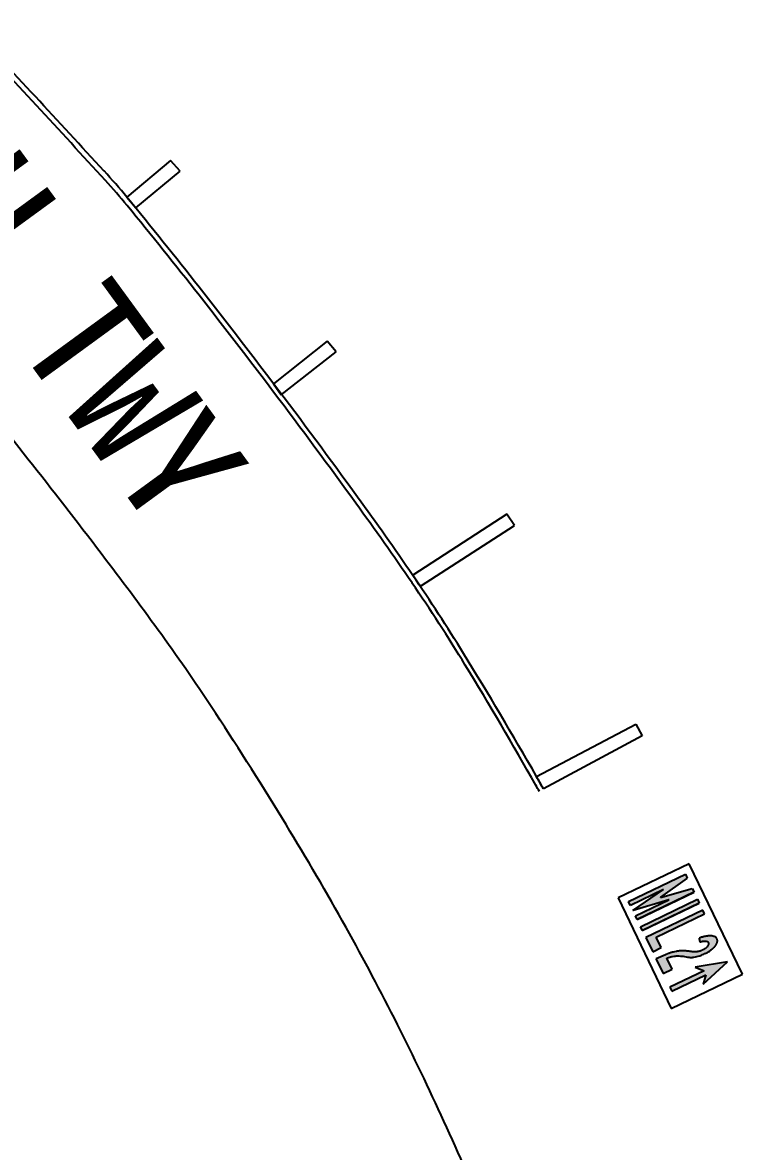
# Model space of a CAD drawing. Header units: millimetres. Extents: x 1358 to 1865, y 706 to 1003.
# Drawn here: x 1780.82 to 1791.95, y 908.12 to 925.59 of the extents above; entities that cross this region are included whole.
import ezdxf
from ezdxf.enums import TextEntityAlignment as Align

# ---------------------------------------------------------------- set-up
doc = ezdxf.new("R2010")
doc.units = ezdxf.units.MM
doc.layers.add('建築', color=7, linetype='Continuous')
doc.styles.add('細明體', font='')
doc.styles.get('細明體').set_extended_font_data('細明體')

msp = doc.modelspace()

# ---------------------------------------------------------------- hatches: boundary and pattern name
at = {"layer": '建築', "ltscale": 1000}
h = msp.add_hatch(color=256, dxfattribs=at)
h.paths.add_polyline_path([(1790.403, 911.537), (1790.376, 911.594), (1791.256, 912.018), (1791.283, 911.961)])
h.paths.add_polyline_path([(1791.202, 912.128), (1791.2, 912.127), (1790.324, 911.705), (1790.322, 911.706), (1790.295, 911.761), (1790.297, 911.762), (1790.814, 912.011), (1790.816, 912.012), (1790.816, 912.012), (1790.813, 912.012), (1790.258, 911.843), (1790.256, 911.843), (1790.256, 911.843), (1790.257, 911.844), (1790.731, 912.172), (1790.731, 912.172), (1790.729, 912.171), (1790.218, 911.925), (1790.216, 911.926), (1790.189, 911.982), (1790.19, 911.983), (1791.067, 912.406), (1791.069, 912.405), (1791.096, 912.348), (1791.095, 912.347), (1791.093, 912.346), (1790.683, 912.049), (1790.682, 912.048), (1790.682, 912.047), (1790.685, 912.048), (1791.174, 912.185), (1791.175, 912.185), (1791.202, 912.129)])
h.paths.add_polyline_path([(1791.336, 911.851), (1790.456, 911.427), (1790.562, 911.207), (1790.694, 911.271), (1790.616, 911.434), (1791.363, 911.794)])
h.paths.add_polyline_path([(1791.279, 911.416), (1791.28, 911.408), (1791.282, 911.4), (1791.284, 911.391), (1791.285, 911.386), (1791.285, 911.383), (1791.286, 911.38), (1791.287, 911.375), (1791.288, 911.372), (1791.288, 911.371), (1791.289, 911.365), (1791.29, 911.361), (1791.29, 911.36), (1791.29, 911.358), (1791.292, 911.358), (1791.301, 911.361), (1791.31, 911.363), (1791.317, 911.365), (1791.324, 911.367), (1791.332, 911.369), (1791.34, 911.37), (1791.358, 911.372), (1791.365, 911.373), (1791.372, 911.373), (1791.377, 911.373), (1791.382, 911.373), (1791.388, 911.372), (1791.409, 911.365), (1791.413, 911.362), (1791.417, 911.358), (1791.421, 911.35), (1791.424, 911.342), (1791.425, 911.336), (1791.425, 911.333), (1791.424, 911.327), (1791.423, 911.319), (1791.421, 911.314), (1791.419, 911.309), (1791.416, 911.303), (1791.414, 911.299), (1791.412, 911.296), (1791.408, 911.291), (1791.403, 911.283), (1791.4, 911.28), (1791.393, 911.272), (1791.389, 911.267), (1791.385, 911.263), (1791.379, 911.258), (1791.373, 911.254), (1791.366, 911.25), (1791.359, 911.246), (1791.355, 911.243), (1791.347, 911.239), (1791.34, 911.236), (1791.335, 911.233), (1791.329, 911.231), (1791.322, 911.227), (1791.317, 911.225), (1791.311, 911.223), (1791.307, 911.221), (1791.298, 911.218), (1791.292, 911.216), (1791.285, 911.214), (1791.281, 911.213), (1791.278, 911.212), (1791.268, 911.21), (1791.26, 911.209), (1791.249, 911.207), (1791.231, 911.204), (1791.224, 911.204), (1791.209, 911.203), (1791.195, 911.204), (1791.184, 911.205), (1791.171, 911.207), (1791.157, 911.209), (1791.15, 911.21), (1791.135, 911.212), (1791.12, 911.214), (1791.107, 911.216), (1791.088, 911.218), (1791.077, 911.219), (1791.071, 911.22), (1791.066, 911.22), (1791.061, 911.221), (1791.051, 911.221), (1791.047, 911.221), (1791.042, 911.221), (1791.038, 911.221), (1791.033, 911.221), (1791.025, 911.221), (1791.017, 911.221), (1791.01, 911.221), (1790.999, 911.221), (1790.985, 911.22), (1790.975, 911.219), (1790.96, 911.217), (1790.942, 911.214), (1790.939, 911.214), (1790.928, 911.212), (1790.923, 911.211), (1790.9, 911.206), (1790.88, 911.201), (1790.866, 911.198), (1790.857, 911.195), (1790.85, 911.193), (1790.839, 911.19), (1790.831, 911.187), (1790.826, 911.186), (1790.82, 911.183), (1790.814, 911.181), (1790.812, 911.181), (1790.803, 911.178), (1790.797, 911.175), (1790.791, 911.173), (1790.785, 911.171), (1790.779, 911.169), (1790.774, 911.166), (1790.764, 911.163), (1790.76, 911.161), (1790.758, 911.16), (1790.617, 911.096), (1790.616, 911.094), (1790.617, 911.093), (1790.725, 910.869), (1790.726, 910.868), (1790.865, 910.935), (1790.865, 910.937), (1790.782, 911.107), (1790.782, 911.109), (1790.784, 911.109), (1790.786, 911.11), (1790.788, 911.111), (1790.801, 911.115), (1790.809, 911.118), (1790.827, 911.123), (1790.838, 911.127), (1790.848, 911.129), (1790.855, 911.131), (1790.87, 911.134), (1790.892, 911.138), (1790.901, 911.139), (1790.91, 911.14), (1790.923, 911.142), (1790.952, 911.143), (1790.964, 911.143), (1790.994, 911.141), (1791.033, 911.137), (1791.1, 911.125), (1791.126, 911.121), (1791.142, 911.12), (1791.171, 911.12), (1791.181, 911.121), (1791.199, 911.123), (1791.222, 911.128), (1791.245, 911.133), (1791.268, 911.139), (1791.29, 911.146), (1791.317, 911.156), (1791.333, 911.162), (1791.355, 911.171), (1791.37, 911.178), (1791.383, 911.184), (1791.408, 911.197), (1791.425, 911.207), (1791.45, 911.223), (1791.458, 911.229), (1791.469, 911.237), (1791.484, 911.249), (1791.494, 911.258), (1791.499, 911.262), (1791.51, 911.273), (1791.513, 911.276), (1791.514, 911.277), (1791.515, 911.278), (1791.52, 911.284), (1791.521, 911.285), (1791.524, 911.288), (1791.526, 911.291), (1791.528, 911.294), (1791.532, 911.299), (1791.533, 911.3), (1791.536, 911.304), (1791.54, 911.31), (1791.542, 911.314), (1791.545, 911.318), (1791.546, 911.321), (1791.548, 911.324), (1791.55, 911.328), (1791.553, 911.334), (1791.555, 911.338), (1791.556, 911.341), (1791.557, 911.345), (1791.559, 911.35), (1791.56, 911.355), (1791.561, 911.359), (1791.562, 911.363), (1791.562, 911.365), (1791.563, 911.371), (1791.563, 911.374), (1791.563, 911.377), (1791.563, 911.38), (1791.562, 911.385), (1791.562, 911.388), (1791.561, 911.392), (1791.56, 911.395), (1791.559, 911.399), (1791.558, 911.402), (1791.558, 911.404), (1791.556, 911.407), (1791.554, 911.411), (1791.55, 911.416), (1791.547, 911.42), (1791.542, 911.425), (1791.536, 911.43), (1791.527, 911.436), (1791.512, 911.442), (1791.509, 911.444), (1791.492, 911.448), (1791.477, 911.451), (1791.465, 911.452), (1791.46, 911.452), (1791.456, 911.452), (1791.451, 911.452), (1791.443, 911.452), (1791.439, 911.452), (1791.432, 911.452), (1791.428, 911.452), (1791.425, 911.451), (1791.418, 911.451), (1791.412, 911.45), (1791.406, 911.449), (1791.4, 911.449), (1791.394, 911.448), (1791.388, 911.447), (1791.383, 911.446), (1791.38, 911.445), (1791.375, 911.444), (1791.364, 911.442), (1791.357, 911.441), (1791.349, 911.439), (1791.345, 911.438), (1791.333, 911.434), (1791.329, 911.433), (1791.32, 911.43), (1791.317, 911.43), (1791.309, 911.427), (1791.305, 911.426), (1791.296, 911.423), (1791.292, 911.421), (1791.284, 911.418), (1791.28, 911.417)])
h.paths.add_polyline_path([(1790.842, 910.626), (1790.857, 910.596), (1791.385, 910.85), (1791.345, 910.706), (1791.721, 911.05), (1791.218, 910.97), (1791.356, 910.912), (1790.827, 910.657)])

# ---------------------------------------------------------------- linework, layer by layer
for p, q in [((1783.105, 923.451, -0.309), (1782.431, 922.883, -0.309)), ((1783.257, 923.286, -0.309), (1783.105, 923.451, -0.309)), ((1782.57, 922.719, -0.309), (1783.257, 923.286, -0.309)), ((1782.431, 922.883, -0.309), (1782.57, 922.719, -0.309)), ((1785.529, 920.656, -0.309), (1784.698, 919.997, -0.309)), ((1785.669, 920.492, -0.309), (1785.529, 920.656, -0.309)), ((1784.819, 919.824, -0.309), (1785.669, 920.492, -0.309)), ((1784.698, 919.997, -0.309), (1784.819, 919.824, -0.309)), ((1788.309, 917.98, -0.309), (1786.852, 917.032, -0.309)), ((1788.424, 917.802, -0.309), (1788.309, 917.98, -0.309)), ((1786.97, 916.862, -0.309), (1788.424, 917.802, -0.309)), ((1786.852, 917.032, -0.309), (1786.97, 916.862, -0.309)), ((1788.765, 913.92, -0.309), (1790.302, 914.727, -0.309)), ((1790.302, 914.727, -0.309), (1790.4, 914.546, -0.309)), ((1790.4, 914.546, -0.309), (1788.874, 913.729, -0.309)), ((1788.874, 913.729, -0.309), (1788.765, 913.92, -0.309)), ((1791.125, 912.569, -0.309), (1790.026, 912.039, -0.309)), ((1791.95, 910.859, -0.309), (1791.125, 912.569, -0.309)), ((1790.19, 911.983, -0.309), (1791.067, 912.406, -0.309)), ((1791.067, 912.406, -0.309), (1791.069, 912.405, -0.309)), ((1791.069, 912.405, -0.309), (1791.096, 912.348, -0.309)), ((1791.093, 912.346, -0.309), (1790.683, 912.049, -0.309)), ((1791.095, 912.347, -0.309), (1791.093, 912.346, -0.309)), ((1791.096, 912.348, -0.309), (1791.095, 912.347, -0.309)), ((1791.095, 912.347, -0.309), (1791.095, 912.347, -0.309)), ((1791.095, 912.347, -0.309), (1791.095, 912.347, -0.309)), ((1790.026, 912.039, -0.309), (1790.85, 910.329, -0.309)), ((1790.729, 912.171, -0.309), (1790.218, 911.925, -0.309)), ((1790.257, 911.844, -0.309), (1790.731, 912.172, -0.309)), ((1790.322, 911.704, -0.309), (1791.202, 912.128, -0.309)), ((1791.2, 912.127, -0.309), (1790.324, 911.705, -0.309)), ((1790.683, 912.049, -0.309), (1790.682, 912.048, -0.309)), ((1790.682, 912.048, -0.309), (1790.682, 912.047, -0.309)), ((1790.682, 912.047, -0.309), (1790.685, 912.048, -0.309)), ((1790.685, 912.048, -0.309), (1791.174, 912.185, -0.309)), ((1790.731, 912.172, -0.309), (1790.729, 912.171, -0.309)), ((1790.731, 912.172, -0.309), (1790.731, 912.172, -0.309)), ((1791.174, 912.185, -0.309), (1791.175, 912.185, -0.309)), ((1791.175, 912.185, -0.309), (1791.202, 912.129, -0.309)), ((1791.202, 912.128, -0.309), (1791.2, 912.127, -0.309)), ((1791.202, 912.129, -0.309), (1791.202, 912.128, -0.309)), ((1791.202, 912.128, -0.309), (1791.202, 912.128, -0.309)), ((1790.189, 911.982, -0.309), (1790.19, 911.983, -0.309)), ((1790.216, 911.926, -0.309), (1790.189, 911.982, -0.309)), ((1790.218, 911.925, -0.309), (1790.216, 911.926, -0.309)), ((1790.813, 912.012, -0.309), (1790.258, 911.843, -0.309)), ((1790.297, 911.762, -0.309), (1790.814, 912.011, -0.309)), ((1790.376, 911.594, -0.309), (1791.256, 912.018, -0.309)), ((1790.376, 911.594, -0.309), (1791.256, 912.018, -0.309)), ((1790.402, 911.537, -0.309), (1791.282, 911.961, -0.309)), ((1791.283, 911.961, -0.309), (1790.403, 911.537, -0.309)), ((1790.816, 912.012, -0.309), (1790.813, 912.012, -0.309)), ((1790.814, 912.011, -0.309), (1790.816, 912.012, -0.309)), ((1790.816, 912.012, -0.309), (1790.816, 912.012, -0.309)), ((1791.256, 912.018, -0.309), (1791.283, 911.961, -0.309)), ((1790.256, 911.843, -0.309), (1790.257, 911.844, -0.309)), ((1790.258, 911.843, -0.309), (1790.256, 911.843, -0.309)), ((1790.256, 911.843, -0.309), (1790.256, 911.843, -0.309)), ((1790.295, 911.761, -0.309), (1790.297, 911.762, -0.309)), ((1790.322, 911.706, -0.309), (1790.295, 911.761, -0.309)), ((1790.324, 911.705, -0.309), (1790.322, 911.706, -0.309)), ((1791.336, 911.851, -0.309), (1790.456, 911.427, -0.309)), ((1790.616, 911.434, -0.309), (1791.363, 911.794, -0.309)), ((1791.363, 911.794, -0.309), (1791.336, 911.851, -0.309)), ((1790.403, 911.537, -0.309), (1790.376, 911.594, -0.309)), ((1790.456, 911.427, -0.309), (1790.562, 911.207, -0.309)), ((1790.694, 911.271, -0.309), (1790.616, 911.434, -0.309)), ((1791.28, 911.417, -0.309), (1791.279, 911.416, -0.309)), ((1791.279, 911.416, -0.309), (1791.28, 911.408, -0.309)), ((1791.279, 911.416, -0.309), (1791.279, 911.416, -0.309)), ((1791.284, 911.418, -0.309), (1791.28, 911.417, -0.309)), ((1791.28, 911.408, -0.309), (1791.282, 911.4, -0.309)), ((1791.282, 911.4, -0.309), (1791.284, 911.391, -0.309)), ((1791.292, 911.421, -0.309), (1791.284, 911.418, -0.309)), ((1791.284, 911.391, -0.309), (1791.285, 911.386, -0.309)), ((1791.285, 911.386, -0.309), (1791.285, 911.383, -0.309)), ((1791.285, 911.383, -0.309), (1791.286, 911.38, -0.309)), ((1791.286, 911.38, -0.309), (1791.287, 911.375, -0.309)), ((1791.287, 911.375, -0.309), (1791.288, 911.372, -0.309)), ((1791.288, 911.372, -0.309), (1791.288, 911.371, -0.309)), ((1791.288, 911.371, -0.309), (1791.289, 911.365, -0.309)), ((1791.289, 911.365, -0.309), (1791.29, 911.361, -0.309)), ((1791.29, 911.361, -0.309), (1791.29, 911.36, -0.309)), ((1791.29, 911.36, -0.309), (1791.29, 911.358, -0.309)), ((1791.29, 911.358, -0.309), (1791.292, 911.358, -0.309)), ((1791.296, 911.423, -0.309), (1791.292, 911.421, -0.309)), ((1791.292, 911.358, -0.309), (1791.301, 911.361, -0.309)), ((1791.305, 911.426, -0.309), (1791.296, 911.423, -0.309)), ((1791.301, 911.361, -0.309), (1791.31, 911.363, -0.309)), ((1791.309, 911.427, -0.309), (1791.305, 911.426, -0.309)), ((1791.317, 911.43, -0.309), (1791.309, 911.427, -0.309)), ((1791.31, 911.363, -0.309), (1791.317, 911.365, -0.309)), ((1791.32, 911.43, -0.309), (1791.317, 911.43, -0.309)), ((1791.317, 911.365, -0.309), (1791.324, 911.367, -0.309)), ((1791.329, 911.433, -0.309), (1791.32, 911.43, -0.309)), ((1791.324, 911.367, -0.309), (1791.332, 911.369, -0.309)), ((1791.333, 911.434, -0.309), (1791.329, 911.433, -0.309)), ((1791.332, 911.369, -0.309), (1791.34, 911.37, -0.309)), ((1791.345, 911.438, -0.309), (1791.333, 911.434, -0.309)), ((1791.34, 911.37, -0.309), (1791.358, 911.372, -0.309)), ((1791.349, 911.439, -0.309), (1791.345, 911.438, -0.309)), ((1791.357, 911.441, -0.309), (1791.349, 911.439, -0.309)), ((1791.364, 911.442, -0.309), (1791.357, 911.441, -0.309)), ((1791.358, 911.372, -0.309), (1791.365, 911.373, -0.309)), ((1791.375, 911.444, -0.309), (1791.364, 911.442, -0.309)), ((1791.365, 911.373, -0.309), (1791.372, 911.373, -0.309)), ((1791.372, 911.373, -0.309), (1791.377, 911.373, -0.309)), ((1791.38, 911.445, -0.309), (1791.375, 911.444, -0.309)), ((1791.377, 911.373, -0.309), (1791.382, 911.373, -0.309)), ((1791.383, 911.446, -0.309), (1791.38, 911.445, -0.309)), ((1791.382, 911.373, -0.309), (1791.388, 911.372, -0.309)), ((1791.388, 911.447, -0.309), (1791.383, 911.446, -0.309)), ((1791.394, 911.448, -0.309), (1791.388, 911.447, -0.309)), ((1791.388, 911.372, -0.309), (1791.409, 911.365, -0.309)), ((1791.4, 911.449, -0.309), (1791.394, 911.448, -0.309)), ((1791.406, 911.449, -0.309), (1791.4, 911.449, -0.309)), ((1791.412, 911.45, -0.309), (1791.406, 911.449, -0.309)), ((1791.409, 911.365, -0.309), (1791.413, 911.362, -0.309)), ((1791.418, 911.451, -0.309), (1791.412, 911.45, -0.309)), ((1791.413, 911.362, -0.309), (1791.417, 911.358, -0.309)), ((1791.417, 911.358, -0.309), (1791.421, 911.35, -0.309)), ((1791.425, 911.451, -0.309), (1791.418, 911.451, -0.309)), ((1791.421, 911.35, -0.309), (1791.424, 911.342, -0.309)), ((1791.424, 911.342, -0.309), (1791.425, 911.336, -0.309)), ((1791.428, 911.452, -0.309), (1791.425, 911.451, -0.309)), ((1791.432, 911.452, -0.309), (1791.428, 911.452, -0.309)), ((1791.439, 911.452, -0.309), (1791.432, 911.452, -0.309)), ((1791.443, 911.452, -0.309), (1791.439, 911.452, -0.309)), ((1791.451, 911.452, -0.309), (1791.443, 911.452, -0.309)), ((1791.456, 911.452, -0.309), (1791.451, 911.452, -0.309)), ((1791.46, 911.452, -0.309), (1791.456, 911.452, -0.309)), ((1791.465, 911.452, -0.309), (1791.46, 911.452, -0.309)), ((1791.477, 911.451, -0.309), (1791.465, 911.452, -0.309)), ((1791.492, 911.448, -0.309), (1791.477, 911.451, -0.309)), ((1791.509, 911.444, -0.309), (1791.492, 911.448, -0.309)), ((1791.512, 911.442, -0.309), (1791.509, 911.444, -0.309)), ((1791.527, 911.436, -0.309), (1791.512, 911.442, -0.309)), ((1791.536, 911.43, -0.309), (1791.527, 911.436, -0.309)), ((1791.542, 911.425, -0.309), (1791.536, 911.43, -0.309)), ((1791.547, 911.42, -0.309), (1791.542, 911.425, -0.309)), ((1791.55, 911.416, -0.309), (1791.547, 911.42, -0.309)), ((1791.554, 911.411, -0.309), (1791.55, 911.416, -0.309)), ((1791.556, 911.407, -0.309), (1791.554, 911.411, -0.309)), ((1791.555, 911.338, -0.309), (1791.556, 911.341, -0.309)), ((1791.558, 911.404, -0.309), (1791.556, 911.407, -0.309)), ((1791.556, 911.341, -0.309), (1791.557, 911.345, -0.309)), ((1791.557, 911.345, -0.309), (1791.559, 911.35, -0.309)), ((1791.558, 911.402, -0.309), (1791.558, 911.404, -0.309)), ((1791.559, 911.399, -0.309), (1791.558, 911.402, -0.309)), ((1791.56, 911.395, -0.309), (1791.559, 911.399, -0.309)), ((1791.559, 911.35, -0.309), (1791.56, 911.355, -0.309)), ((1791.561, 911.392, -0.309), (1791.56, 911.395, -0.309)), ((1791.56, 911.355, -0.309), (1791.561, 911.359, -0.309)), ((1791.562, 911.388, -0.309), (1791.561, 911.392, -0.309)), ((1791.561, 911.359, -0.309), (1791.562, 911.363, -0.309)), ((1791.562, 911.385, -0.309), (1791.562, 911.388, -0.309)), ((1791.563, 911.38, -0.309), (1791.562, 911.385, -0.309)), ((1791.562, 911.365, -0.309), (1791.563, 911.371, -0.309)), ((1791.562, 911.363, -0.309), (1791.562, 911.365, -0.309)), ((1791.563, 911.377, -0.309), (1791.563, 911.38, -0.309)), ((1791.563, 911.374, -0.309), (1791.563, 911.377, -0.309)), ((1791.563, 911.371, -0.309), (1791.563, 911.374, -0.309)), ((1790.562, 911.207, -0.309), (1790.694, 911.271, -0.309)), ((1790.774, 911.166, -0.309), (1790.764, 911.163, -0.309)), ((1790.779, 911.169, -0.309), (1790.774, 911.166, -0.309)), ((1790.785, 911.171, -0.309), (1790.779, 911.169, -0.309)), ((1790.791, 911.173, -0.309), (1790.785, 911.171, -0.309)), ((1790.797, 911.175, -0.309), (1790.791, 911.173, -0.309)), ((1790.803, 911.178, -0.309), (1790.797, 911.175, -0.309)), ((1790.812, 911.181, -0.309), (1790.803, 911.178, -0.309)), ((1790.814, 911.181, -0.309), (1790.812, 911.181, -0.309)), ((1790.82, 911.183, -0.309), (1790.814, 911.181, -0.309)), ((1790.826, 911.186, -0.309), (1790.82, 911.183, -0.309)), ((1790.831, 911.187, -0.309), (1790.826, 911.186, -0.309)), ((1790.839, 911.19, -0.309), (1790.831, 911.187, -0.309)), ((1790.85, 911.193, -0.309), (1790.839, 911.19, -0.309)), ((1790.857, 911.195, -0.309), (1790.85, 911.193, -0.309)), ((1790.866, 911.198, -0.309), (1790.857, 911.195, -0.309)), ((1790.88, 911.201, -0.309), (1790.866, 911.198, -0.309)), ((1790.9, 911.206, -0.309), (1790.88, 911.201, -0.309)), ((1790.923, 911.211, -0.309), (1790.9, 911.206, -0.309)), ((1790.928, 911.212, -0.309), (1790.923, 911.211, -0.309)), ((1790.939, 911.214, -0.309), (1790.928, 911.212, -0.309)), ((1790.942, 911.214, -0.309), (1790.939, 911.214, -0.309)), ((1790.96, 911.217, -0.309), (1790.942, 911.214, -0.309)), ((1790.975, 911.219, -0.309), (1790.96, 911.217, -0.309)), ((1790.985, 911.22, -0.309), (1790.975, 911.219, -0.309)), ((1790.999, 911.221, -0.309), (1790.985, 911.22, -0.309)), ((1791.01, 911.221, -0.309), (1790.999, 911.221, -0.309)), ((1791.017, 911.221, -0.309), (1791.01, 911.221, -0.309)), ((1791.01, 911.221, -0.309), (1791.01, 911.221, -0.309)), ((1791.025, 911.221, -0.309), (1791.017, 911.221, -0.309)), ((1791.033, 911.221, -0.309), (1791.025, 911.221, -0.309)), ((1791.038, 911.221, -0.309), (1791.033, 911.221, -0.309)), ((1791.042, 911.221, -0.309), (1791.038, 911.221, -0.309)), ((1791.047, 911.221, -0.309), (1791.042, 911.221, -0.309)), ((1791.051, 911.221, -0.309), (1791.047, 911.221, -0.309)), ((1791.061, 911.221, -0.309), (1791.051, 911.221, -0.309)), ((1791.066, 911.22, -0.309), (1791.061, 911.221, -0.309)), ((1791.071, 911.22, -0.309), (1791.066, 911.22, -0.309)), ((1791.077, 911.219, -0.309), (1791.071, 911.22, -0.309)), ((1791.088, 911.218, -0.309), (1791.077, 911.219, -0.309)), ((1791.107, 911.216, -0.309), (1791.088, 911.218, -0.309)), ((1791.12, 911.214, -0.309), (1791.107, 911.216, -0.309)), ((1791.135, 911.212, -0.309), (1791.12, 911.214, -0.309)), ((1791.15, 911.21, -0.309), (1791.135, 911.212, -0.309)), ((1791.157, 911.209, -0.309), (1791.15, 911.21, -0.309)), ((1791.171, 911.207, -0.309), (1791.157, 911.209, -0.309)), ((1791.184, 911.205, -0.309), (1791.171, 911.207, -0.309)), ((1791.195, 911.204, -0.309), (1791.184, 911.205, -0.309)), ((1791.209, 911.203, -0.309), (1791.195, 911.204, -0.309)), ((1791.224, 911.204, -0.309), (1791.209, 911.203, -0.309)), ((1791.231, 911.204, -0.309), (1791.224, 911.204, -0.309)), ((1791.249, 911.207, -0.309), (1791.231, 911.204, -0.309)), ((1791.26, 911.209, -0.309), (1791.249, 911.207, -0.309)), ((1791.268, 911.21, -0.309), (1791.26, 911.209, -0.309)), ((1791.278, 911.212, -0.309), (1791.268, 911.21, -0.309)), ((1791.281, 911.213, -0.309), (1791.278, 911.212, -0.309)), ((1791.285, 911.214, -0.309), (1791.281, 911.213, -0.309)), ((1791.292, 911.216, -0.309), (1791.285, 911.214, -0.309)), ((1791.298, 911.218, -0.309), (1791.292, 911.216, -0.309)), ((1791.307, 911.221, -0.309), (1791.298, 911.218, -0.309)), ((1791.311, 911.223, -0.309), (1791.307, 911.221, -0.309)), ((1791.317, 911.225, -0.309), (1791.311, 911.223, -0.309)), ((1791.322, 911.227, -0.309), (1791.317, 911.225, -0.309)), ((1791.329, 911.231, -0.309), (1791.322, 911.227, -0.309)), ((1791.335, 911.233, -0.309), (1791.329, 911.231, -0.309)), ((1791.333, 911.162, -0.309), (1791.355, 911.171, -0.309)), ((1791.34, 911.236, -0.309), (1791.335, 911.233, -0.309)), ((1791.347, 911.239, -0.309), (1791.34, 911.236, -0.309)), ((1791.355, 911.243, -0.309), (1791.347, 911.239, -0.309)), ((1791.359, 911.246, -0.309), (1791.355, 911.243, -0.309)), ((1791.355, 911.171, -0.309), (1791.37, 911.178, -0.309)), ((1791.366, 911.25, -0.309), (1791.359, 911.246, -0.309)), ((1791.373, 911.254, -0.309), (1791.366, 911.25, -0.309)), ((1791.37, 911.178, -0.309), (1791.383, 911.184, -0.309)), ((1791.379, 911.258, -0.309), (1791.373, 911.254, -0.309)), ((1791.385, 911.263, -0.309), (1791.379, 911.258, -0.309)), ((1791.383, 911.184, -0.309), (1791.408, 911.197, -0.309)), ((1791.389, 911.267, -0.309), (1791.385, 911.263, -0.309)), ((1791.393, 911.272, -0.309), (1791.389, 911.267, -0.309)), ((1791.4, 911.28, -0.309), (1791.393, 911.272, -0.309)), ((1791.403, 911.283, -0.309), (1791.4, 911.28, -0.309)), ((1791.408, 911.291, -0.309), (1791.403, 911.283, -0.309)), ((1791.412, 911.296, -0.309), (1791.408, 911.291, -0.309)), ((1791.408, 911.197, -0.309), (1791.425, 911.207, -0.309)), ((1791.414, 911.299, -0.309), (1791.412, 911.296, -0.309)), ((1791.416, 911.303, -0.309), (1791.414, 911.299, -0.309)), ((1791.419, 911.309, -0.309), (1791.416, 911.303, -0.309)), ((1791.421, 911.314, -0.309), (1791.419, 911.309, -0.309)), ((1791.423, 911.319, -0.309), (1791.421, 911.314, -0.309)), ((1791.424, 911.327, -0.309), (1791.423, 911.319, -0.309)), ((1791.425, 911.333, -0.309), (1791.424, 911.327, -0.309)), ((1791.425, 911.336, -0.309), (1791.425, 911.333, -0.309)), ((1791.425, 911.207, -0.309), (1791.45, 911.223, -0.309)), ((1791.45, 911.223, -0.309), (1791.458, 911.229, -0.309)), ((1791.458, 911.229, -0.309), (1791.469, 911.237, -0.309)), ((1791.469, 911.237, -0.309), (1791.484, 911.249, -0.309)), ((1791.484, 911.249, -0.309), (1791.494, 911.258, -0.309)), ((1791.494, 911.258, -0.309), (1791.499, 911.262, -0.309)), ((1791.499, 911.262, -0.309), (1791.51, 911.273, -0.309)), ((1791.51, 911.273, -0.309), (1791.513, 911.276, -0.309)), ((1791.513, 911.276, -0.309), (1791.514, 911.277, -0.309)), ((1791.514, 911.277, -0.309), (1791.515, 911.278, -0.309)), ((1791.515, 911.278, -0.309), (1791.52, 911.284, -0.309)), ((1791.52, 911.284, -0.309), (1791.521, 911.285, -0.309)), ((1791.521, 911.285, -0.309), (1791.524, 911.288, -0.309)), ((1791.524, 911.288, -0.309), (1791.526, 911.291, -0.309)), ((1791.526, 911.291, -0.309), (1791.528, 911.294, -0.309)), ((1791.528, 911.294, -0.309), (1791.532, 911.299, -0.309)), ((1791.532, 911.299, -0.309), (1791.533, 911.3, -0.309)), ((1791.533, 911.3, -0.309), (1791.536, 911.304, -0.309)), ((1791.536, 911.304, -0.309), (1791.54, 911.31, -0.309)), ((1791.54, 911.31, -0.309), (1791.542, 911.314, -0.309)), ((1791.542, 911.314, -0.309), (1791.545, 911.318, -0.309)), ((1791.545, 911.318, -0.309), (1791.546, 911.321, -0.309)), ((1791.546, 911.321, -0.309), (1791.548, 911.324, -0.309)), ((1791.548, 911.324, -0.309), (1791.55, 911.328, -0.309)), ((1791.55, 911.328, -0.309), (1791.553, 911.334, -0.309)), ((1791.553, 911.334, -0.309), (1791.555, 911.338, -0.309)), ((1790.617, 911.096, -0.309), (1790.616, 911.094, -0.309)), ((1790.616, 911.094, -0.309), (1790.617, 911.093, -0.309)), ((1790.758, 911.16, -0.309), (1790.617, 911.096, -0.309)), ((1790.617, 911.093, -0.309), (1790.725, 910.869, -0.309)), ((1790.76, 911.161, -0.309), (1790.758, 911.16, -0.309)), ((1790.764, 911.163, -0.309), (1790.76, 911.161, -0.309)), ((1790.782, 911.107, -0.309), (1790.782, 911.109, -0.309)), ((1790.782, 911.109, -0.309), (1790.784, 911.109, -0.309)), ((1790.865, 910.937, -0.309), (1790.782, 911.107, -0.309)), ((1790.784, 911.109, -0.309), (1790.786, 911.11, -0.309)), ((1790.786, 911.11, -0.309), (1790.788, 911.111, -0.309)), ((1790.788, 911.111, -0.309), (1790.801, 911.115, -0.309)), ((1790.801, 911.115, -0.309), (1790.809, 911.118, -0.309)), ((1790.809, 911.118, -0.309), (1790.827, 911.123, -0.309)), ((1790.827, 911.123, -0.309), (1790.838, 911.127, -0.309)), ((1790.838, 911.127, -0.309), (1790.848, 911.129, -0.309)), ((1790.848, 911.129, -0.309), (1790.855, 911.131, -0.309)), ((1790.855, 911.131, -0.309), (1790.87, 911.134, -0.309)), ((1790.87, 911.134, -0.309), (1790.892, 911.138, -0.309)), ((1790.892, 911.138, -0.309), (1790.901, 911.139, -0.309)), ((1790.901, 911.139, -0.309), (1790.91, 911.14, -0.309)), ((1790.91, 911.14, -0.309), (1790.923, 911.142, -0.309)), ((1790.923, 911.142, -0.309), (1790.952, 911.143, -0.309)), ((1790.952, 911.143, -0.309), (1790.964, 911.143, -0.309)), ((1790.964, 911.143, -0.309), (1790.994, 911.141, -0.309)), ((1790.994, 911.141, -0.309), (1791.033, 911.137, -0.309)), ((1791.033, 911.137, -0.309), (1791.1, 911.125, -0.309)), ((1791.1, 911.125, -0.309), (1791.126, 911.121, -0.309)), ((1791.126, 911.121, -0.309), (1791.142, 911.12, -0.309)), ((1791.142, 911.12, -0.309), (1791.171, 911.12, -0.309)), ((1791.171, 911.12, -0.309), (1791.181, 911.121, -0.309)), ((1791.181, 911.121, -0.309), (1791.199, 911.123, -0.309)), ((1791.199, 911.123, -0.309), (1791.222, 911.128, -0.309)), ((1791.721, 911.05, -0.309), (1791.218, 910.97, -0.309)), ((1791.222, 911.128, -0.309), (1791.245, 911.133, -0.309)), ((1791.245, 911.133, -0.309), (1791.268, 911.139, -0.309)), ((1791.268, 911.139, -0.309), (1791.29, 911.146, -0.309)), ((1791.29, 911.146, -0.309), (1791.317, 911.156, -0.309)), ((1791.317, 911.156, -0.309), (1791.333, 911.162, -0.309)), ((1791.345, 910.706, -0.309), (1791.721, 911.05, -0.309)), ((1790.725, 910.869, -0.309), (1790.726, 910.868, -0.309)), ((1790.726, 910.868, -0.309), (1790.865, 910.935, -0.309)), ((1791.356, 910.912, -0.309), (1790.827, 910.657, -0.309)), ((1790.85, 910.329, -0.309), (1791.95, 910.859, -0.309)), ((1790.857, 910.596, -0.309), (1791.385, 910.85, -0.309)), ((1790.865, 910.935, -0.309), (1790.865, 910.937, -0.309)), ((1791.218, 910.97, -0.309), (1791.356, 910.912, -0.309)), ((1791.385, 910.85, -0.309), (1791.345, 910.706, -0.309)), ((1790.827, 910.657, -0.309), (1790.842, 910.626, -0.309)), ((1790.842, 910.626, -0.309), (1790.857, 910.596, -0.309))]:
    msp.add_line(p, q, dxfattribs=at)
for centre, radius, start, end in [((1547.97, 708.127, -0.309), 317.964, 42.58512, 43.14974), ((1524.924, 688.063, -0.309), 348.426, 42.42995, 42.94755), ((1775.174, 916.943, -0.309), 9.378, 39.2969, 42.5851), ((1775.238, 916.871, -0.309), 9.295, 39.2606, 42.4299), ((1713.091, 866.135, -0.309), 89.601, 38.15551, 39.29694), ((1713.48, 866.393, -0.309), 89.058, 38.1174, 39.26056), ((1705, 859.778, -0.309), 99.89, 37.07447, 38.15551), ((1704.042, 858.988, -0.309), 101.054, 37.04423, 38.1174), ((1708.814, 861.905, -0.309), 91.853, 38.22619, 39.37077), ((1692.045, 849.989, -0.309), 116.128, 35.9965, 37.07447), ((1696.419, 853.235, -0.309), 110.604, 35.93737, 37.04423), ((1700.506, 855.361, -0.309), 102.429, 37.19291, 38.22619), ((1742.872, 886.912, -0.309), 53.305, 34.4054, 35.9965), ((1741.301, 885.768, -0.309), 55.172, 34.3702, 35.9374), ((1731.341, 878.76, -0.309), 63.721, 35.88284, 37.19291), ((1762.761, 900.534, -0.309), 29.198, 31.5739, 34.4054), ((1762.202, 900.064, -0.309), 29.849, 31.4599, 34.3702), ((1757.006, 897.327, -0.309), 32.044, 33.2488, 35.8828), ((1729.224, 879.923, -0.309), 68.563, 29.72619, 31.57388), ((1736.216, 884.164, -0.309), 60.314, 29.41272, 31.45992), ((1732.54, 881.287, -0.309), 61.299, 31.34444, 33.24881), ((1777.427, 907.446, -0.309), 13.055, 28.7593, 29.7262), ((1777.242, 907.293, -0.309), 13.217, 28.9294, 29.4127), ((1744.231, 888.408, -0.309), 47.61, 29.1251, 31.3444), ((1750.69, 892.007, -0.309), 40.216, 26.7104, 29.1251), ((1746.984, 890.142, -0.309), 44.365, 24.5648, 26.7104), ((1745.711, 889.56, -0.309), 45.765, 22.4523, 24.5648)]:
    msp.add_arc(centre, radius, start, end, dxfattribs=at)

# ---------------------------------------------------------------- texts
at = {"layer": '建築', "ltscale": 1000, "style": '細明體'}
msp.add_text('EH TWY', height=1.8312, rotation=306.1364, dxfattribs=at).set_placement((1781.415, 921.192, 0.611), align=Align.MIDDLE_CENTER)

doc.saveas('drawing.dxf')
